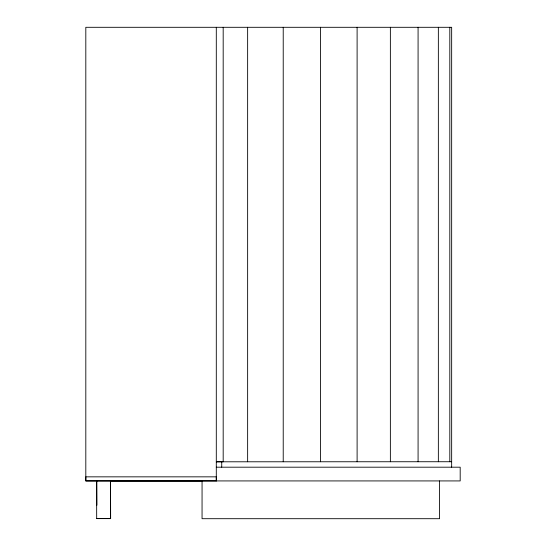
<?xml version="1.0" encoding="UTF-8"?>
<svg xmlns="http://www.w3.org/2000/svg" width="546" height="546" viewBox="0 0 546 546"><rect width="100%" height="100%" fill="white"/><g stroke="black" fill="none" stroke-linecap="round" stroke-linejoin="round"><path stroke-width="0.82" d="M439.585 480.924L439.585 518.7L202.054 518.7L202.061 480.855L110.531 480.862L110.64 518.604L96.683 518.604L96.581 480.862M451.658 467.192L451.658 27.3L85.811 27.3L85.811 480.924L216.291 480.924L216.298 476.842L85.811 476.842L85.852 480.924L460.189 480.924L460.189 467.192L216.298 467.192M223.184 27.3L223.184 461.759L216.298 461.8L451.658 461.732M96.683 518.604L110.64 518.604M110.401 480.787L110.504 518.536M96.847 480.862L96.915 505.187M449.808 27.3L449.808 461.732M438.356 27.3L438.356 461.732M418.079 27.3L418.079 461.732M390.37 27.3L390.37 461.732M357.104 27.3L357.104 461.732M320.563 27.3L320.563 461.732M283.224 27.3L283.224 461.732M247.638 27.3L247.638 461.732M221.731 461.8L221.731 467.192M216.298 27.3L216.298 480.924"/></g></svg>
